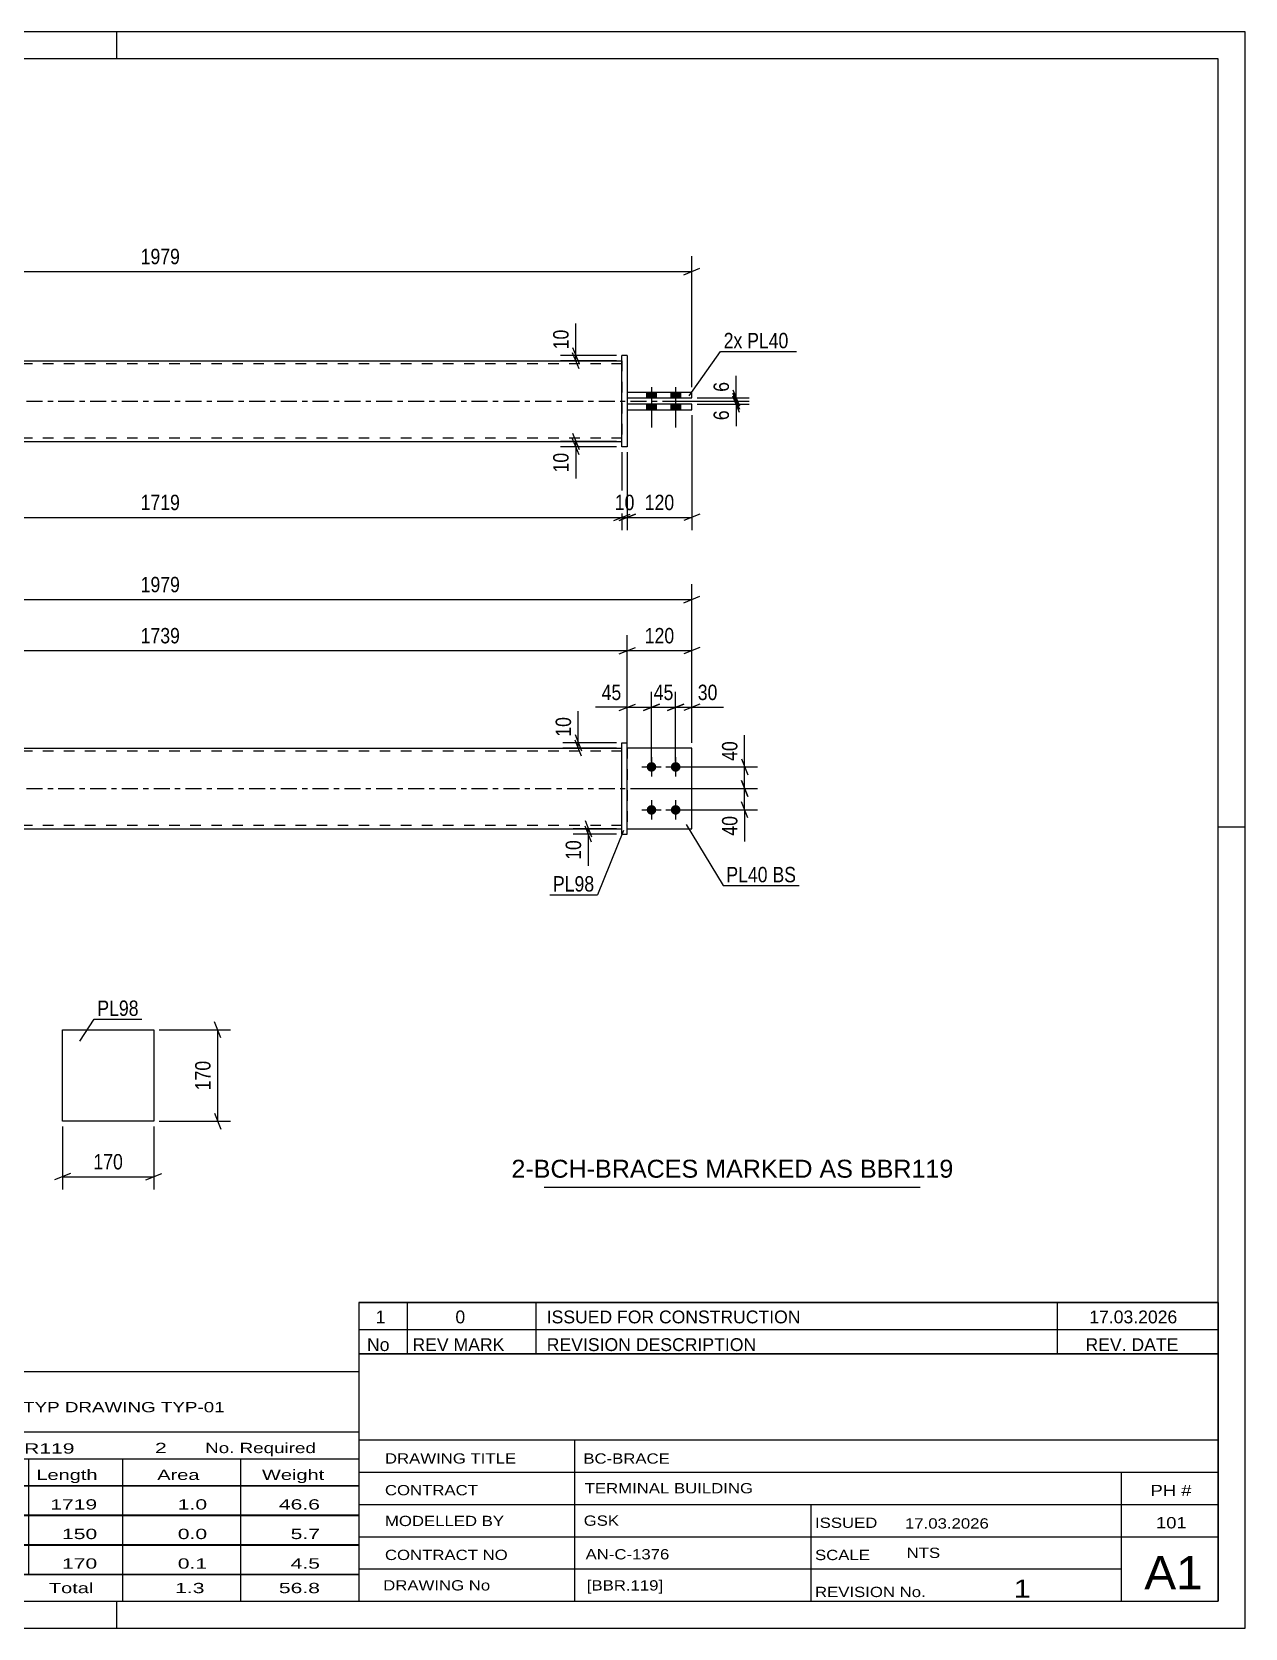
# Model space of a CAD drawing. Header units: millimetres. Extents: x 0 to 420, y 0 to 297.
# Drawn here: x 194.2 to 420, y 0 to 297 of the extents above; entities that cross this region are included whole.
import ezdxf

# ---------------------------------------------------------------- set-up
doc = ezdxf.new("R2010")
doc.units = ezdxf.units.MM
doc.linetypes.add('DXK_LINE_DOT2', pattern=[3.9198, 1.9599, -1.9599])
doc.linetypes.add('DXK_LINE_DOT3', pattern=[5.9187, 2.979, -0.9799, 0.9799, -0.9799])
doc.styles.add('Arial', font='ARIAL.TTF', dxfattribs={"height": 0.2})
doc.styles.add('Arial Narrow', font='ARIALN.TTF', dxfattribs={"height": 0.2})

# ---------------------------------------------------------------- blocks, each defined once
blk = doc.blocks.new('Unknown-580605006-1163')
at = {"color": 5, "linetype": 'Continuous'}
for p, q in [((420, 297), (0, 297)), ((210, 292), (210, 297)), ((420, 0), (420, 297)), ((415, 292), (5, 292)), ((415, 5), (415, 292)), ((420, 149), (415, 149)), ((5, 5), (415, 5)), ((210, 0), (210, 5)), ((0, 0), (420, 0))]:
    blk.add_line(p, q, dxfattribs=at)
blk = doc.blocks.new('Part-580605006-1802 - 1790')
at = {"color": 2, "linetype": 'Continuous'}
for p, q in [((304, 147.74), (304, 164.74)), ((304, 164.74), (305, 164.74)), ((305, 147.74), (305, 164.74)), ((304, 147.74), (305, 147.74))]:
    blk.add_line(p, q, dxfattribs=at)
blk = doc.blocks.new('Part-580605006-1822 - 1790')
at = {"color": 2, "linetype": 'Continuous'}
for p, q in [((317, 163.74), (305, 163.74)), ((317, 148.74), (317, 163.74)), ((305, 148.74), (317, 148.74))]:
    blk.add_line(p, q, dxfattribs=at)
at = {"color": 7, "linetype": 'DXK_LINE_DOT2'}
blk.add_line((305, 163.74), (305, 148.74), dxfattribs=at)
blk = doc.blocks.new('Part-580605006-1827 - 1790')
at = {"color": 2, "linetype": 'Continuous'}
for p, q in [((132.13, 163.74), (304, 163.74)), ((132.13, 148.74), (304, 148.74))]:
    blk.add_line(p, q, dxfattribs=at)
at = {"color": 7, "linetype": 'DXK_LINE_DOT2'}
for p, q in [((132.13, 148.74), (132.13, 163.74)), ((304, 148.74), (304, 163.74)), ((304, 163.14), (132.13, 163.14)), ((304, 149.34), (132.13, 149.34))]:
    blk.add_line(p, q, dxfattribs=at)
at = {"color": 7, "linetype": 'DXK_LINE_DOT3'}
blk.add_line((122.13, 156.24), (314, 156.24), dxfattribs=at)
blk = doc.blocks.new('Bolt-580605006-1828 - 1790')
at = {"linetype": 'Continuous'}
for points in [[(309.5, 161.14, -1), (309.5, 159.34, -1)], [(314, 161.14, -1), (314, 159.34, -1)], [(309.5, 153.14, -1), (309.5, 151.34, -1)], [(314, 153.14, -1), (314, 151.34, -1)]]:
    blk.add_hatch(color=1, dxfattribs=at).paths.add_polyline_path(points)
at = {"color": 1, "linetype": 'Continuous'}
for p, q in [((309.5, 162.04), (309.5, 158.44)), ((314, 162.04), (314, 158.44)), ((307.7, 160.24), (311.3, 160.24)), ((312.2, 160.24), (315.8, 160.24)), ((307.7, 152.24), (311.3, 152.24)), ((309.5, 154.04), (309.5, 150.44)), ((312.2, 152.24), (315.8, 152.24)), ((314, 154.04), (314, 150.44))]:
    blk.add_line(p, q, dxfattribs=at)
blk = doc.blocks.new('Part-580605006-1833 - 1790')
at = {"color": 7, "linetype": 'DXK_LINE_DOT2'}
for p, q in [((317, 163.74), (305, 163.74)), ((305, 163.74), (305, 148.74)), ((317, 148.74), (317, 163.74)), ((305, 148.74), (317, 148.74))]:
    blk.add_line(p, q, dxfattribs=at)
blk = doc.blocks.new('Part-580605006-2132 - 2122')
at = {"color": 2, "linetype": 'Continuous'}
for p, q in [((305, 236.81), (304, 236.81)), ((304, 219.81), (304, 236.81)), ((305, 236.81), (305, 219.81)), ((305, 219.81), (304, 219.81))]:
    blk.add_line(p, q, dxfattribs=at)
blk = doc.blocks.new('Bolt-580605006-2126 - 2122')
at = {"linetype": 'Continuous'}
for points in [[(310.4, 229.91), (308.6, 229.91), (308.6, 228.91), (310.4, 228.91)], [(310.4, 229.91), (308.6, 229.91), (308.6, 228.91), (310.4, 228.91)], [(314.9, 229.91), (313.1, 229.91), (313.1, 228.91), (314.9, 228.91)], [(314.9, 229.91), (313.1, 229.91), (313.1, 228.91), (314.9, 228.91)], [(310.4, 227.71), (308.6, 227.71), (308.6, 226.71), (310.4, 226.71)], [(310.4, 227.71), (308.6, 227.71), (308.6, 226.71), (310.4, 226.71)], [(314.9, 227.71), (313.1, 227.71), (313.1, 226.71), (314.9, 226.71)], [(314.9, 227.71), (313.1, 227.71), (313.1, 226.71), (314.9, 226.71)]]:
    blk.add_hatch(color=1, dxfattribs=at).paths.add_polyline_path(points)
at = {"color": 1, "linetype": 'Continuous'}
for p, q in [((308.6, 229.91), (308.6, 228.91)), ((308.6, 229.91), (308.6, 228.91)), ((309.5, 230.91), (309.5, 223.41)), ((309.5, 230.91), (309.5, 223.41)), ((310.4, 229.91), (310.4, 228.91)), ((310.4, 229.91), (310.4, 228.91)), ((313.1, 229.91), (313.1, 228.91)), ((313.1, 229.91), (313.1, 228.91)), ((314, 230.91), (314, 223.41)), ((314, 230.91), (314, 223.41)), ((314.9, 229.91), (314.9, 228.91)), ((314.9, 229.91), (314.9, 228.91)), ((308.6, 227.71), (308.6, 226.71)), ((308.6, 227.71), (308.6, 226.71)), ((310.4, 227.71), (310.4, 226.71)), ((310.4, 227.71), (310.4, 226.71)), ((313.1, 227.71), (313.1, 226.71)), ((313.1, 227.71), (313.1, 226.71)), ((314.9, 227.71), (314.9, 226.71)), ((314.9, 227.71), (314.9, 226.71))]:
    blk.add_line(p, q, dxfattribs=at)
blk = doc.blocks.new('Part-580605006-2131 - 2122')
at = {"color": 2, "linetype": 'Continuous'}
for p, q in [((132.13, 235.81), (304, 235.81)), ((132.13, 220.81), (304, 220.81))]:
    blk.add_line(p, q, dxfattribs=at)
at = {"color": 7, "linetype": 'DXK_LINE_DOT2'}
for p, q in [((132.13, 220.81), (132.13, 235.81)), ((304, 235.21), (132.13, 235.21)), ((304, 235.81), (304, 220.81)), ((304, 221.41), (132.13, 221.41))]:
    blk.add_line(p, q, dxfattribs=at)
at = {"color": 7, "linetype": 'DXK_LINE_DOT3'}
blk.add_line((122.13, 228.31), (314, 228.31), dxfattribs=at)
blk = doc.blocks.new('Part-580605006-2148 - 2122')
at = {"color": 2, "linetype": 'Continuous'}
for p, q in [((317, 229.91), (305, 229.91)), ((305, 228.91), (317, 228.91)), ((317, 228.91), (317, 229.91))]:
    blk.add_line(p, q, dxfattribs=at)
at = {"color": 7, "linetype": 'DXK_LINE_DOT2'}
blk.add_line((305, 229.91), (305, 228.91), dxfattribs=at)
blk = doc.blocks.new('Part-580605006-2153 - 2122')
at = {"color": 2, "linetype": 'Continuous'}
for p, q in [((317, 227.71), (305, 227.71)), ((305, 226.71), (317, 226.71)), ((317, 226.71), (317, 227.71))]:
    blk.add_line(p, q, dxfattribs=at)
at = {"color": 7, "linetype": 'DXK_LINE_DOT2'}
blk.add_line((305, 227.71), (305, 226.71), dxfattribs=at)
blk = doc.blocks.new('Part-580605006-1389 - 1373')
at = {"color": 2, "linetype": 'Continuous'}
for p, q in [((199.86, 94.31), (199.86, 111.31)), ((199.86, 111.31), (216.86, 111.31)), ((216.86, 111.31), (216.86, 94.31)), ((216.86, 94.31), (199.86, 94.31))]:
    blk.add_line(p, q, dxfattribs=at)
blk = doc.blocks.new('StraightDimension-580605006-1861 - 1790')
at = {"color": 7, "linetype": 'Continuous'}
for p, q in [((309.5, 161.24), (309.5, 174.18)), ((314, 161.24), (314, 174.18)), ((308, 170.73), (311, 171.93)), ((309.5, 171.33), (314, 171.33)), ((315.5, 171.93), (312.5, 170.73))]:
    blk.add_line(p, q, dxfattribs=at)
at = {"color": 0}
blk.add_wipeout([(314.18, 172.08), (314.18, 176.28), (309.32, 176.28), (309.32, 172.08)], dxfattribs=at)
at = {"color": 3, "style": 'Arial Narrow'}
blk.add_text('45', height=2.863, dxfattribs=at).set_placement((309.92, 172.68))
blk = doc.blocks.new('StraightDimension-580605006-1945 - 1790')
at = {"color": 7, "linetype": 'Continuous'}
for p, q in [((131.13, 157.24), (131.13, 184.73)), ((305, 164.74), (305, 184.73)), ((132.63, 182.48), (129.63, 181.28)), ((131.13, 181.88), (305, 181.88)), ((303.5, 181.28), (306.5, 182.48))]:
    blk.add_line(p, q, dxfattribs=at)
at = {"color": 0}
blk.add_wipeout([(222.32, 182.63), (222.32, 186.83), (213.81, 186.83), (213.81, 182.63)], dxfattribs=at)
at = {"color": 3, "style": 'Arial Narrow'}
blk.add_text('1739', height=2.863, dxfattribs=at).set_placement((214.41, 183.23))
blk = doc.blocks.new('StraightDimension-580605006-1891 - 1790')
at = {"color": 7, "linetype": 'Continuous'}
for p, q in [((119.13, 164.74), (119.13, 194.24)), ((317, 164.74), (317, 194.24)), ((120.63, 191.99), (117.63, 190.79)), ((119.13, 191.39), (317, 191.39)), ((315.5, 190.79), (318.5, 191.99))]:
    blk.add_line(p, q, dxfattribs=at)
at = {"color": 0}
blk.add_wipeout([(222.32, 192.14), (222.32, 196.34), (213.81, 196.34), (213.81, 192.14)], dxfattribs=at)
at = {"color": 3, "style": 'Arial Narrow'}
blk.add_text('1979', height=2.863, dxfattribs=at).set_placement((214.41, 192.74))
blk = doc.blocks.new('StraightDimension-580605006-2083 - 1790')
at = {"color": 7, "linetype": 'Continuous'}
for p, q in [((303, 164.74), (293.02, 164.74)), ((303, 163.74), (293.02, 163.74)), ((295.27, 166.24), (296.47, 163.24)), ((296.47, 162.24), (295.27, 165.24)), ((295.87, 163.74), (295.87, 164.74))]:
    blk.add_line(p, q, dxfattribs=at)
at = {"color": 0}
blk.add_wipeout([(295.12, 170.12), (290.92, 170.12), (290.92, 165.26), (295.12, 165.26)], dxfattribs=at)
at = {"color": 7, "linetype": 'Continuous'}
blk.add_line((295.87, 164.74), (295.87, 170.64), dxfattribs=at)
blk.add_line((295.87, 164.74), (295.87, 170.64), dxfattribs=at)
at = {"color": 3, "style": 'Arial Narrow'}
blk.add_text('10', height=2.863, rotation=90.0002, dxfattribs=at).set_placement((294.52, 165.86))
blk = doc.blocks.new('StraightDimension-580605006-1874 - 1790')
at = {"color": 7, "linetype": 'Continuous'}
for p, q in [((314, 161.24), (314, 174.18)), ((317, 164.74), (317, 174.18)), ((312.5, 170.73), (315.5, 171.93)), ((314, 171.33), (317, 171.33)), ((318.5, 171.93), (315.5, 170.73))]:
    blk.add_line(p, q, dxfattribs=at)
at = {"color": 0}
blk.add_wipeout([(322.38, 172.08), (322.38, 176.28), (317.52, 176.28), (317.52, 172.08)], dxfattribs=at)
at = {"color": 7, "linetype": 'Continuous'}
blk.add_line((317, 171.33), (322.9, 171.33), dxfattribs=at)
blk.add_line((317, 171.33), (322.9, 171.33), dxfattribs=at)
at = {"color": 3, "style": 'Arial Narrow'}
blk.add_text('30', height=2.863, dxfattribs=at).set_placement((318.12, 172.68))
blk = doc.blocks.new('StraightDimension-580605006-1845 - 1790')
at = {"color": 7, "linetype": 'Continuous'}
for p, q in [((305, 164.74), (305, 174.18)), ((309.5, 161.24), (309.5, 174.18)), ((303.5, 170.73), (306.5, 171.93)), ((305, 171.33), (309.5, 171.33)), ((311, 171.93), (308, 170.73))]:
    blk.add_line(p, q, dxfattribs=at)
at = {"color": 0}
blk.add_wipeout([(304.47, 172.08), (304.47, 176.28), (299.62, 176.28), (299.62, 172.08)], dxfattribs=at)
at = {"color": 7, "linetype": 'Continuous'}
blk.add_line((305, 171.33), (299.09, 171.33), dxfattribs=at)
blk.add_line((305, 171.33), (299.09, 171.33), dxfattribs=at)
at = {"color": 3, "style": 'Arial Narrow'}
blk.add_text('45', height=2.863, dxfattribs=at).set_placement((300.22, 172.68))
blk = doc.blocks.new('StraightDimension-580605006-1911 - 1790')
at = {"color": 7, "linetype": 'Continuous'}
for p, q in [((326.24, 161.74), (327.44, 158.74)), ((315, 160.24), (329.24, 160.24)), ((327.44, 154.74), (326.24, 157.74)), ((326.84, 156.24), (326.84, 160.24)), ((306, 156.24), (329.24, 156.24))]:
    blk.add_line(p, q, dxfattribs=at)
at = {"color": 0}
blk.add_wipeout([(326.09, 165.62), (321.89, 165.62), (321.89, 160.76), (326.09, 160.76)], dxfattribs=at)
at = {"color": 7, "linetype": 'Continuous'}
blk.add_line((326.84, 160.24), (326.84, 166.14), dxfattribs=at)
blk.add_line((326.84, 160.24), (326.84, 166.14), dxfattribs=at)
at = {"color": 3, "style": 'Arial Narrow'}
blk.add_text('40', height=2.863, rotation=90.0002, dxfattribs=at).set_placement((325.49, 161.36))
blk = doc.blocks.new('StraightDimension-580605006-1920 - 1790')
at = {"color": 7, "linetype": 'Continuous'}
for p, q in [((326.24, 157.74), (327.44, 154.74)), ((306, 156.24), (329.24, 156.24)), ((326.84, 152.24), (326.84, 156.24)), ((315, 152.24), (329.24, 152.24)), ((327.44, 150.74), (326.24, 153.74))]:
    blk.add_line(p, q, dxfattribs=at)
at = {"color": 0}
blk.add_wipeout([(326.09, 151.71), (321.89, 151.71), (321.89, 146.85), (326.09, 146.85)], dxfattribs=at)
at = {"color": 7, "linetype": 'Continuous'}
blk.add_line((326.84, 152.24), (326.84, 146.33), dxfattribs=at)
blk.add_line((326.84, 152.24), (326.84, 146.33), dxfattribs=at)
at = {"color": 3, "style": 'Arial Narrow'}
blk.add_text('40', height=2.863, rotation=90.0002, dxfattribs=at).set_placement((325.49, 147.45))
blk = doc.blocks.new('StraightDimension-580605006-1960 - 1790')
at = {"color": 7, "linetype": 'Continuous'}
for p, q in [((305, 164.74), (305, 184.73)), ((317, 164.74), (317, 184.73)), ((303.5, 181.28), (306.5, 182.48)), ((305, 181.88), (317, 181.88)), ((318.5, 182.48), (315.5, 181.28))]:
    blk.add_line(p, q, dxfattribs=at)
at = {"color": 0}
blk.add_wipeout([(314.34, 182.63), (314.34, 186.83), (307.65, 186.83), (307.65, 182.63)], dxfattribs=at)
at = {"color": 3, "style": 'Arial Narrow'}
blk.add_text('120', height=2.863, dxfattribs=at).set_placement((308.25, 183.23))
blk = doc.blocks.new('StraightDimension-580605006-2074 - 1790')
at = {"color": 7, "linetype": 'Continuous'}
for p, q in [((303, 148.74), (294.89, 148.74)), ((297.14, 150.24), (298.34, 147.24)), ((298.34, 146.24), (297.14, 149.24)), ((297.74, 147.74), (297.74, 148.74)), ((303, 147.74), (294.89, 147.74))]:
    blk.add_line(p, q, dxfattribs=at)
at = {"color": 0}
blk.add_wipeout([(296.99, 147.21), (292.79, 147.21), (292.79, 142.35), (296.99, 142.35)], dxfattribs=at)
at = {"color": 7, "linetype": 'Continuous'}
blk.add_line((297.74, 147.74), (297.74, 141.83), dxfattribs=at)
blk.add_line((297.74, 147.74), (297.74, 141.83), dxfattribs=at)
at = {"color": 3, "style": 'Arial Narrow'}
blk.add_text('10', height=2.863, rotation=90.0002, dxfattribs=at).set_placement((296.39, 142.95))
blk = doc.blocks.new('StraightDimension-580605006-2189 - 2122')
at = {"color": 7, "linetype": 'Continuous'}
for p, q in [((132.13, 218.81), (132.13, 204.27)), ((304, 218.81), (304, 204.27)), ((133.63, 207.27), (130.63, 206.07)), ((132.13, 206.67), (304, 206.67)), ((302.5, 206.07), (305.5, 207.27))]:
    blk.add_line(p, q, dxfattribs=at)
at = {"color": 0}
blk.add_wipeout([(222.32, 207.42), (222.32, 211.62), (213.81, 211.62), (213.81, 207.42)], dxfattribs=at)
at = {"color": 3, "style": 'Arial Narrow'}
blk.add_text('1719', height=2.863, dxfattribs=at).set_placement((214.41, 208.02))
blk = doc.blocks.new('StraightDimension-580605006-2178 - 2122')
at = {"color": 7, "linetype": 'Continuous'}
for p, q in [((120.63, 253.03), (117.63, 251.83)), ((119.13, 230.91), (119.13, 255.28)), ((315.5, 251.83), (318.5, 253.03)), ((317, 230.91), (317, 255.28)), ((119.13, 252.43), (317, 252.43))]:
    blk.add_line(p, q, dxfattribs=at)
at = {"color": 0}
blk.add_wipeout([(222.32, 253.18), (222.32, 257.38), (213.81, 257.38), (213.81, 253.18)], dxfattribs=at)
at = {"color": 3, "style": 'Arial Narrow'}
blk.add_text('1979', height=2.863, dxfattribs=at).set_placement((214.41, 253.78))
blk = doc.blocks.new('StraightDimension-580605006-2216 - 2122')
at = {"color": 7, "linetype": 'Continuous'}
for p, q in [((304, 218.81), (304, 204.27)), ((305, 218.81), (305, 204.27)), ((302.5, 206.07), (305.5, 207.27)), ((306.5, 207.27), (303.5, 206.07)), ((304, 206.67), (305, 206.67))]:
    blk.add_line(p, q, dxfattribs=at)
at = {"color": 0}
blk.add_wipeout([(306.93, 207.42), (306.93, 211.62), (302.07, 211.62), (302.07, 207.42)], dxfattribs=at)
at = {"color": 3, "style": 'Arial Narrow'}
blk.add_text('10', height=2.863, dxfattribs=at).set_placement((302.67, 208.02))
blk = doc.blocks.new('StraightDimension-580605006-2225 - 2122')
at = {"color": 7, "linetype": 'Continuous'}
for p, q in [((317, 225.71), (317, 204.27)), ((305, 218.81), (305, 204.27)), ((303.5, 206.07), (306.5, 207.27)), ((305, 206.67), (317, 206.67)), ((318.5, 207.27), (315.5, 206.07))]:
    blk.add_line(p, q, dxfattribs=at)
at = {"color": 0}
blk.add_wipeout([(314.34, 207.42), (314.34, 211.62), (307.65, 211.62), (307.65, 207.42)], dxfattribs=at)
at = {"color": 3, "style": 'Arial Narrow'}
blk.add_text('120', height=2.863, dxfattribs=at).set_placement((308.25, 208.02))
blk = doc.blocks.new('StraightDimension-580605006-2236 - 2122')
at = {"color": 7, "linetype": 'Continuous'}
for p, q in [((303, 220.81), (292.56, 220.81)), ((303, 219.81), (292.56, 219.81)), ((294.81, 222.31), (296.01, 219.31)), ((296.01, 218.31), (294.81, 221.31)), ((295.41, 219.81), (295.41, 220.81))]:
    blk.add_line(p, q, dxfattribs=at)
at = {"color": 0}
blk.add_wipeout([(294.66, 219.29), (290.46, 219.29), (290.46, 214.43), (294.66, 214.43)], dxfattribs=at)
at = {"color": 7, "linetype": 'Continuous'}
blk.add_line((295.41, 219.81), (295.41, 213.9), dxfattribs=at)
blk.add_line((295.41, 219.81), (295.41, 213.9), dxfattribs=at)
at = {"color": 3, "style": 'Arial Narrow'}
blk.add_text('10', height=2.863, rotation=90.0002, dxfattribs=at).set_placement((294.06, 215.03))
blk = doc.blocks.new('StraightDimension-580605006-2257 - 2122')
at = {"color": 7, "linetype": 'Continuous'}
for p, q in [((324.67, 229.81), (325.87, 226.81)), ((325.87, 226.21), (324.67, 229.21)), ((312.75, 228.31), (327.67, 228.31)), ((318, 227.71), (327.67, 227.71)), ((325.27, 227.71), (325.27, 228.31))]:
    blk.add_line(p, q, dxfattribs=at)
at = {"color": 0}
blk.add_wipeout([(324.52, 227.19), (320.32, 227.19), (320.32, 224.16), (324.52, 224.16)], dxfattribs=at)
at = {"color": 7, "linetype": 'Continuous'}
blk.add_line((325.27, 227.71), (325.27, 223.63), dxfattribs=at)
blk.add_line((325.27, 227.71), (325.27, 223.63), dxfattribs=at)
at = {"color": 3, "style": 'Arial Narrow'}
blk.add_text('6', height=2.86, rotation=90.0002, dxfattribs=at).set_placement((323.92, 224.76))
blk = doc.blocks.new('StraightDimension-580605006-2266 - 2122')
at = {"color": 7, "linetype": 'Continuous'}
for p, q in [((318, 228.91), (327.67, 228.91)), ((324.67, 230.41), (325.87, 227.41)), ((325.87, 226.81), (324.67, 229.81)), ((325.27, 228.31), (325.27, 228.91)), ((312.75, 228.31), (327.67, 228.31))]:
    blk.add_line(p, q, dxfattribs=at)
at = {"color": 0}
blk.add_wipeout([(324.52, 232.46), (320.32, 232.46), (320.32, 229.44), (324.52, 229.44)], dxfattribs=at)
at = {"color": 7, "linetype": 'Continuous'}
blk.add_line((325.27, 228.91), (325.27, 232.99), dxfattribs=at)
blk.add_line((325.27, 228.91), (325.27, 232.99), dxfattribs=at)
at = {"color": 3, "style": 'Arial Narrow'}
blk.add_text('6', height=2.86, rotation=90.0002, dxfattribs=at).set_placement((323.92, 230.04))
blk = doc.blocks.new('StraightDimension-580605006-2275 - 2122')
at = {"color": 7, "linetype": 'Continuous'}
for p, q in [((294.81, 238.31), (296.01, 235.31)), ((303, 236.81), (292.56, 236.81)), ((303, 235.81), (292.56, 235.81)), ((296.01, 234.31), (294.81, 237.31)), ((295.41, 235.81), (295.41, 236.81))]:
    blk.add_line(p, q, dxfattribs=at)
at = {"color": 0}
blk.add_wipeout([(294.66, 242.19), (290.46, 242.19), (290.46, 237.34), (294.66, 237.34)], dxfattribs=at)
at = {"color": 7, "linetype": 'Continuous'}
blk.add_line((295.41, 236.81), (295.41, 242.72), dxfattribs=at)
blk.add_line((295.41, 236.81), (295.41, 242.72), dxfattribs=at)
at = {"color": 3, "style": 'Arial Narrow'}
blk.add_text('10', height=2.863, rotation=90.0002, dxfattribs=at).set_placement((294.06, 237.94))
blk = doc.blocks.new('StraightDimension-580605006-1401 - 1373')
at = {"color": 7, "linetype": 'Continuous'}
for p, q in [((199.86, 93.31), (199.86, 81.59)), ((216.86, 93.31), (216.86, 81.59)), ((201.36, 84.59), (198.36, 83.39)), ((199.86, 83.99), (216.86, 83.99)), ((215.36, 83.39), (218.36, 84.59))]:
    blk.add_line(p, q, dxfattribs=at)
at = {"color": 0}
blk.add_wipeout([(211.71, 84.74), (211.71, 88.94), (205.02, 88.94), (205.02, 84.74)], dxfattribs=at)
at = {"color": 3, "style": 'Arial Narrow'}
blk.add_text('170', height=2.863, dxfattribs=at).set_placement((205.62, 85.34))
blk = doc.blocks.new('StraightDimension-580605006-1391 - 1373')
at = {"color": 7, "linetype": 'Continuous'}
for p, q in [((217.86, 111.31), (231.16, 111.31)), ((229.36, 109.81), (228.16, 112.81)), ((228.76, 94.31), (228.76, 111.31)), ((228.16, 95.81), (229.36, 92.81)), ((217.86, 94.31), (231.16, 94.31))]:
    blk.add_line(p, q, dxfattribs=at)
at = {"color": 0}
blk.add_wipeout([(228.01, 106.15), (223.81, 106.15), (223.81, 99.47), (228.01, 99.47)], dxfattribs=at)
at = {"color": 3, "style": 'Arial Narrow'}
blk.add_text('170', height=2.863, rotation=90.0002, dxfattribs=at).set_placement((227.41, 100.07))
blk = doc.blocks.new('Unknown-580605006-3709')
at = {"color": 7, "linetype": 'Continuous'}
blk.add_line((289.5, 82.05), (359.5, 82.05), dxfattribs=at)
at = {"color": 7, "style": 'Arial'}
blk.add_text('2-BCH-BRACES MARKED AS BBR119', height=3.3428, dxfattribs=at).set_placement((283.43, 83.8))
blk = doc.blocks.new('Unknown-580605006-3706')
at = {"color": 7, "linetype": 'Continuous'}
for p, q in [((255, 51.05), (255, 5)), ((255, 51.05), (415, 51.05)), ((415, 51), (415, 5)), ((255, 35), (415, 35)), ((295.14, 35), (295.14, 5)), ((255, 29), (415, 29)), ((397, 5.05), (397, 29.05)), ((255, 23), (415, 23)), ((339.14, 23), (339.14, 5)), ((255, 17), (415, 17)), ((255, 11), (397, 11)), ((255, 5), (415, 5))]:
    blk.add_line(p, q, dxfattribs=at)
at = {"color": 7, "style": 'Arial Narrow'}
for s, height, width, p in [('DRAWING TITLE', 1.9089, 1.425378, (259.88, 30.61)), ('BC-BRACE', 1.909, 1.425378, (296.81, 30.59)), ('TERMINAL BUILDING', 1.9089, 1.425378, (297.06, 25.07)), ('CONTRACT', 1.909, 1.425378, (259.88, 24.71)), ('MODELLED BY', 1.9089, 1.425378, (259.88, 18.98)), ('GSK', 1.909, 1.425378, (296.88, 19.04)), ('ISSUED', 1.909, 1.425378, (339.94, 18.64)), ('17.03.2026', 1.909, 1.425378, (356.69, 18.52)), ('CONTRACT NO', 1.9089, 1.425378, (259.88, 12.66)), ('AN-C-1376', 1.909, 1.425378, (297.23, 12.78)), ('SCALE', 1.909, 1.425378, (339.94, 12.65)), ('A1', 6.204, 1.25, (401.24, 7.2)), ('DRAWING No', 1.909, 1.425378, (259.56, 7)), ('[BBR.119]', 1.909, 1.425378, (297.46, 6.99)), ('1', 3.34, 1.5, (376.91, 5.68)), ('REVISION No.', 1.9089, 1.425378, (339.94, 5.77))]:
    blk.add_text(s, height=height, dxfattribs=dict(at, width=width)).set_placement(p)
at = {"color": 7, "linetype": 'Continuous', "style": 'Arial Narrow'}
for s, height, width, p in [('PH #', 2.1, 1.42538, (402.4, 24.55)), ('101', 2.1, 1.42538, (403.41, 18.55)), ('NTS', 1.909, 1.425378, (357, 13.05))]:
    blk.add_text(s, height=height, dxfattribs=dict(at, width=width)).set_placement(p)
blk = doc.blocks.new('Unknown-580605006-3707')
at = {"color": 7, "linetype": 'Continuous'}
for p, q in [((255, 60.55), (415, 60.55)), ((415, 60.55), (255, 60.55)), ((255, 60.55), (255, 55.55)), ((264, 60.55), (264, 55.55)), ((288, 60.55), (288, 55.55)), ((385, 60.55), (385, 55.55)), ((415, 60.55), (415, 55.55)), ((255, 55.55), (415, 55.55)), ((255, 55.55), (255, 51.05)), ((255, 55.55), (415, 55.55)), ((264, 55.55), (264, 51.05)), ((288, 55.55), (288, 51.05)), ((385, 55.55), (385, 51.05)), ((415, 55.55), (415, 51.05)), ((415, 51.05), (255, 51.05))]:
    blk.add_line(p, q, dxfattribs=at)
at = {"color": 7, "linetype": 'Continuous', "style": 'Arial Narrow'}
for s, height, width, p in [('1', 2.39, 1.196471, (258.16, 56.7)), ('0', 2.39, 1.196471, (273, 56.7)), ('ISSUED FOR CONSTRUCTION', 2.3861, 1.196471, (290, 56.7)), ('17.03.2026', 2.386, 1.196471, (391, 56.7)), ('No', 2.386, 1.2, (256.54, 51.55)), ('REV MARK', 2.386, 1.2, (265, 51.55)), ('REVISION DESCRIPTION', 2.3861, 1.2, (290, 51.55)), ('REV. DATE', 2.386, 1.2, (390.28, 51.55))]:
    blk.add_text(s, height=height, dxfattribs=dict(at, width=width)).set_placement(p)
blk = doc.blocks.new('Unknown-580605006-3708')
at = {"color": 7, "linetype": 'Continuous'}
for p, q in [((95, 47.75), (255, 47.75)), ((95, 36.5), (95, 47.75)), ((255, 47.75), (255, 36.5)), ((95, 36.5), (255, 36.5)), ((95, 36.5), (95, 31.5)), ((255, 36.5), (255, 31.5)), ((95, 31.5), (255, 31.5)), ((95, 31.5), (95, 26.5)), ((119, 31.5), (119, 26.5)), ((154.5, 31.5), (154.5, 26.5)), ((180.5, 31.5), (180.5, 26.5)), ((193.5, 31.5), (193.5, 26.5)), ((211, 31.5), (211, 26.5)), ((233, 31.5), (233, 26.5)), ((255, 31.5), (255, 26.5)), ((95, 26.5), (255, 26.5)), ((95, 26.45), (95, 21.05)), ((95, 26.45), (255, 26.45)), ((119, 26.5), (119, 21)), ((154.5, 26.5), (154.5, 21)), ((180.5, 26.5), (180.5, 21)), ((193.5, 26.5), (193.5, 21)), ((211, 26.5), (211, 21)), ((233, 26.5), (233, 21)), ((255, 26.45), (255, 21.05)), ((95, 21.05), (255, 21.05)), ((95, 20.95), (95, 15.55)), ((95, 20.95), (255, 20.95)), ((119, 21), (119, 15.5)), ((154.5, 21), (154.5, 15.5)), ((180.5, 21), (180.5, 15.5)), ((193.5, 21), (193.5, 15.5)), ((211, 21), (211, 15.5)), ((233, 21), (233, 15.5)), ((255, 20.95), (255, 15.55)), ((95, 15.55), (255, 15.55)), ((95, 15.45), (95, 10.05)), ((95, 15.45), (255, 15.45)), ((119, 15.5), (119, 10)), ((154.5, 15.5), (154.5, 10)), ((180.5, 15.5), (180.5, 10)), ((193.5, 15.5), (193.5, 10)), ((211, 15.5), (211, 10)), ((233, 15.5), (233, 10)), ((255, 15.45), (255, 10.05)), ((95, 10.05), (255, 10.05)), ((95, 10), (255, 10)), ((95, 10), (95, 5)), ((211, 10), (211, 5)), ((233, 10), (233, 5)), ((255, 10), (255, 5)), ((95, 5), (255, 5))]:
    blk.add_line(p, q, dxfattribs=at)
at = {"color": 7, "style": 'Arial Narrow'}
for s, height, width, p in [('GENERAL NOTES & WELD DETAILS :', 2.8633, 1.4, (96.15, 40.06)), ('REFER TYP DRAWING TYP-01', 1.9089, 1.6, (179.7, 40.16)), ("MATERIAL LIST FOR ASSEMBLY MK'D", 1.9089, 1.6, (96.15, 32.56)), ('BBR119', 1.909, 1.794707, (187.48, 32.47)), ('2', 1.91, 1.794707, (217.08, 32.56)), ('No. Required', 1.9089, 1.6, (226.41, 32.56)), ('Mark', 1.909, 1.7, (96.34, 27.5)), ('Profile', 1.909, 1.7, (129.41, 27.5)), ('Material', 1.909, 1.7, (159.54, 27.56)), ('No.', 1.909, 1.7, (184.5, 27.56)), ('Length', 1.909, 1.7, (195, 27.56)), ('Area', 1.909, 1.7, (217.5, 27.56)), ('Weight', 1.909, 1.7, (237, 27.56))]:
    blk.add_text(s, height=height, dxfattribs=dict(at, width=width)).set_placement(p)
at = {"color": 7, "linetype": 'Continuous', "style": 'Arial Narrow'}
for s, height, width, p in [('BBR119', 1.909, 1.794707, (96.5, 22.06)), ('SHS150*6', 1.909, 1.794707, (121, 22.06)), ('E350', 1.909, 1.794707, (160.74, 22.06)), ('1', 1.91, 1.794707, (184.86, 22.06)), ('1719', 1.909, 1.794707, (197.58, 22.06)), ('1.0', 1.909, 1.794707, (221.32, 22.06)), ('46.6', 1.909, 1.794707, (240.14, 22.06)), ('PL40', 1.909, 1.794707, (96.5, 16.56)), ('PL10*120', 1.909, 1.794707, (121, 16.56)), ('E350', 1.909, 1.794707, (160.74, 16.56)), ('4', 1.91, 1.794707, (184.86, 16.56)), ('150', 1.909, 1.794707, (199.77, 16.56)), ('0.0', 1.909, 1.794707, (221.32, 16.56)), ('5.7', 1.909, 1.794707, (242.33, 16.56)), ('PL98', 1.909, 1.794707, (96.5, 11.06)), ('PL10*170', 1.909, 1.794707, (121, 11.06)), ('E350', 1.909, 1.794707, (160.74, 11.06)), ('2', 1.91, 1.794707, (184.86, 11.06)), ('170', 1.909, 1.794707, (199.77, 11.06)), ('0.1', 1.909, 1.794707, (221.32, 11.06)), ('4.5', 1.909, 1.794707, (242.33, 11.06)), ('Total', 1.909, 1.7, (197.33, 6.5)), ('1.3', 1.909, 1.794707, (220.83, 6.5)), ('56.8', 1.909, 1.794707, (240.14, 6.5))]:
    blk.add_text(s, height=height, dxfattribs=dict(at, width=width)).set_placement(p)
blk = doc.blocks.new('Mark-580605006-1798 - 1790')
at = {"color": 0}
blk.add_wipeout([(298.84, 137.05), (298.84, 140.05), (291.16, 140.05), (291.16, 137.05)], dxfattribs=at)
blk.add_wipeout([(298.84, 137.05), (298.84, 140.05), (291.16, 140.05), (291.16, 137.05)], dxfattribs=at)
at = {"color": 30, "linetype": 'Continuous'}
for p in [(304.3, 148.43), (290.56, 136.45)]:
    blk.add_line(p, (299.44, 136.45), dxfattribs=at)
at = {"color": 3, "style": 'Arial Narrow'}
blk.add_text('PL98', height=2.863, dxfattribs=at).set_placement((291.16, 137.05))
blk = doc.blocks.new('MarkSet-580605006-2107 - 1790')
at = {"color": 0}
blk.add_wipeout([(331.12, 138.77), (331.12, 141.77), (323.44, 141.77), (323.44, 138.77)], dxfattribs=at)
blk.add_wipeout([(331.12, 138.77), (331.12, 141.77), (323.44, 141.77), (323.44, 138.77)], dxfattribs=at)
at = {"color": 30, "linetype": 'Continuous'}
blk.add_line((315.93, 149.53), (322.84, 138.17), dxfattribs=at)
at = {"color": 0}
blk.add_wipeout([(336.4, 138.77), (336.4, 141.77), (332.02, 141.77), (332.02, 138.77)], dxfattribs=at)
blk.add_wipeout([(336.4, 138.77), (336.4, 141.77), (332.02, 141.77), (332.02, 138.77)], dxfattribs=at)
at = {"color": 30, "linetype": 'Continuous'}
blk.add_line((322.84, 138.17), (337, 138.17), dxfattribs=at)
at = {"color": 3, "style": 'Arial Narrow'}
for s, p in [('PL40', (323.44, 138.77)), ('BS', (332.02, 138.77))]:
    blk.add_text(s, height=2.863, dxfattribs=at).set_placement(p)
blk = doc.blocks.new('MarkSet-580605006-2328 - 2122')
at = {"color": 0}
blk.add_wipeout([(326.41, 238.14), (326.41, 241.14), (322.94, 241.14), (322.94, 238.14)], dxfattribs=at)
blk.add_wipeout([(326.41, 238.14), (326.41, 241.14), (322.94, 241.14), (322.94, 238.14)], dxfattribs=at)
at = {"color": 30, "linetype": 'Continuous'}
blk.add_line((316.52, 229.31), (322.34, 237.54), dxfattribs=at)
at = {"color": 0}
blk.add_wipeout([(334.99, 238.14), (334.99, 241.14), (327.31, 241.14), (327.31, 238.14)], dxfattribs=at)
blk.add_wipeout([(334.99, 238.14), (334.99, 241.14), (327.31, 241.14), (327.31, 238.14)], dxfattribs=at)
at = {"color": 30, "linetype": 'Continuous'}
blk.add_line((322.34, 237.54), (336.49, 237.54), dxfattribs=at)
at = {"color": 3, "style": 'Arial Narrow'}
for s, p in [('2x', (322.94, 238.14)), ('PL40', (327.31, 238.14))]:
    blk.add_text(s, height=2.863, dxfattribs=at).set_placement(p)
blk = doc.blocks.new('Mark-580605006-1385 - 1373')
at = {"color": 0}
blk.add_wipeout([(214.02, 113.91), (214.02, 116.91), (206.35, 116.91), (206.35, 113.91)], dxfattribs=at)
blk.add_wipeout([(214.02, 113.91), (214.02, 116.91), (206.35, 116.91), (206.35, 113.91)], dxfattribs=at)
at = {"color": 30, "linetype": 'Continuous'}
for p, q in [((203.11, 109.21), (205.75, 113.31)), ((205.75, 113.31), (214.62, 113.31))]:
    blk.add_line(p, q, dxfattribs=at)
at = {"color": 3, "style": 'Arial Narrow'}
blk.add_text('PL98', height=2.863, dxfattribs=at).set_placement((206.35, 113.91))

msp = doc.modelspace()

# ---------------------------------------------------------------- block references
for name in ['Unknown-580605006-1163', 'Part-580605006-2131 - 2122', 'Part-580605006-2132 - 2122', 'Part-580605006-2148 - 2122', 'Bolt-580605006-2126 - 2122', 'Part-580605006-2153 - 2122', 'Part-580605006-1827 - 1790', 'Part-580605006-1802 - 1790', 'Part-580605006-1822 - 1790', 'Part-580605006-1833 - 1790', 'Bolt-580605006-1828 - 1790', 'Part-580605006-1389 - 1373', 'Unknown-580605006-3709', 'Unknown-580605006-3707', 'Unknown-580605006-3706', 'Unknown-580605006-3708']:
    msp.add_blockref(name, (0, 0))

# ---------------------------------------------------------------- next in the draw order: block references
for name in ['StraightDimension-580605006-2178 - 2122', 'StraightDimension-580605006-2189 - 2122', 'StraightDimension-580605006-1945 - 1790', 'StraightDimension-580605006-1861 - 1790', 'StraightDimension-580605006-2074 - 1790', 'Mark-580605006-1385 - 1373', 'StraightDimension-580605006-1401 - 1373']:
    msp.add_blockref(name, (0, 0))

# ---------------------------------------------------------------- next in the draw order: block references
for name in ['StraightDimension-580605006-2275 - 2122', 'StraightDimension-580605006-2216 - 2122', 'StraightDimension-580605006-1891 - 1790', 'Mark-580605006-1798 - 1790', 'StraightDimension-580605006-1391 - 1373']:
    msp.add_blockref(name, (0, 0))

# ---------------------------------------------------------------- next in the draw order: block references
for name in ['StraightDimension-580605006-2225 - 2122', 'StraightDimension-580605006-1874 - 1790', 'StraightDimension-580605006-2083 - 1790']:
    msp.add_blockref(name, (0, 0))

# ---------------------------------------------------------------- next in the draw order: block references
for name in ['StraightDimension-580605006-2257 - 2122', 'StraightDimension-580605006-2236 - 2122', 'StraightDimension-580605006-1845 - 1790']:
    msp.add_blockref(name, (0, 0))

# ---------------------------------------------------------------- next in the draw order: block references
for name in ['StraightDimension-580605006-2266 - 2122', 'StraightDimension-580605006-1911 - 1790']:
    msp.add_blockref(name, (0, 0))

# ---------------------------------------------------------------- next in the draw order: block references
for name in ['MarkSet-580605006-2328 - 2122', 'StraightDimension-580605006-1960 - 1790', 'StraightDimension-580605006-1920 - 1790']:
    msp.add_blockref(name, (0, 0))

# ---------------------------------------------------------------- next in the draw order: block references
msp.add_blockref('MarkSet-580605006-2107 - 1790', (0, 0))

doc.saveas('drawing.dxf')
